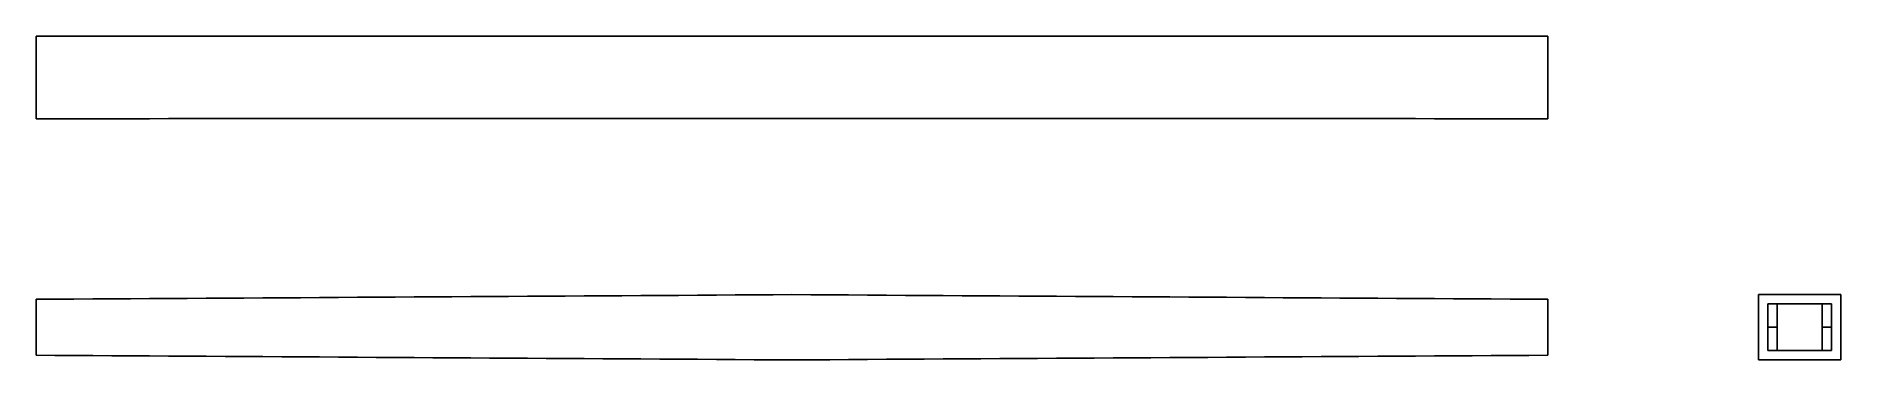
# Model space of a CAD drawing. Header units: inches. Extents: x 0 to 10.7, y -0.2 to 1.7.
import ezdxf

# ---------------------------------------------------------------- set-up
doc = ezdxf.new("R2010")
doc.units = ezdxf.units.IN

msp = doc.modelspace()

# ---------------------------------------------------------------- linework, layer by layer
at = {"layer": 'FRONT'}
for p, q in [((0, 0.166457), (0.1125, 0.167151)), ((0, 0.166457), (0, -0.166457)), ((0.1125, 0.167151), (0.225, 0.167845)), ((0.225, 0.167845), (0.3375, 0.168539)), ((0.3375, 0.168539), (0.45, 0.169233)), ((0.45, 0.169233), (0.5, 0.169542)), ((0.5, 0.169542), (0.5625, 0.169928)), ((0.5625, 0.169928), (0.675, 0.170622)), ((0.675, 0.170622), (0.7875, 0.171316)), ((0.7875, 0.171316), (0.9, 0.17201)), ((0.9, 0.17201), (1.0125, 0.172704)), ((1.0125, 0.172704), (1.125, 0.173398)), ((1.125, 0.173398), (1.2375, 0.174092)), ((1.2375, 0.174092), (1.35, 0.174786)), ((1.35, 0.174786), (1.4625, 0.17548)), ((1.4625, 0.17548), (1.575, 0.176174)), ((1.575, 0.176174), (1.6875, 0.176868)), ((1.6875, 0.176868), (1.8, 0.177562)), ((1.8, 0.177562), (1.9125, 0.178257)), ((1.9125, 0.178257), (2.025, 0.178951)), ((2.025, 0.178951), (2.1375, 0.179645)), ((2.1375, 0.179645), (2.25, 0.180339)), ((2.25, 0.180339), (2.3625, 0.181033)), ((2.3625, 0.181033), (2.475, 0.181727)), ((2.475, 0.181727), (2.5875, 0.182421)), ((2.5875, 0.182421), (2.7, 0.183115)), ((2.7, 0.183115), (2.8125, 0.183809)), ((2.8125, 0.183809), (2.925, 0.184503)), ((2.925, 0.184503), (3.0375, 0.185197)), ((3.0375, 0.185197), (3.15, 0.185892)), ((3.15, 0.185892), (3.2625, 0.186586)), ((3.2625, 0.186586), (3.375, 0.18728)), ((3.375, 0.18728), (3.4875, 0.187974)), ((3.4875, 0.187974), (3.6, 0.188668)), ((3.6, 0.188668), (3.7125, 0.189362)), ((3.7125, 0.189362), (3.825, 0.190056)), ((3.825, 0.190056), (3.9375, 0.19075)), ((3.9375, 0.19075), (4.05, 0.191444)), ((4.05, 0.191444), (4.1625, 0.192138)), ((4.1625, 0.192138), (4.275, 0.192832)), ((4.275, 0.192832), (4.3875, 0.193526)), ((4.3875, 0.193526), (4.5, 0.194221)), ((4.5, 0.194221), (4.6125, 0.193526)), ((4.6125, 0.193526), (4.725, 0.192832)), ((4.725, 0.192832), (4.8375, 0.192138)), ((4.8375, 0.192138), (4.95, 0.191444)), ((4.95, 0.191444), (5.0625, 0.19075)), ((5.0625, 0.19075), (5.175, 0.190056)), ((5.175, 0.190056), (5.2875, 0.189362)), ((5.2875, 0.189362), (5.4, 0.188668)), ((5.4, 0.188668), (5.5125, 0.187974)), ((5.5125, 0.187974), (5.625, 0.18728)), ((5.625, 0.18728), (5.7375, 0.186586)), ((5.7375, 0.186586), (5.85, 0.185892)), ((5.85, 0.185892), (5.9625, 0.185197)), ((5.9625, 0.185197), (6.075, 0.184503)), ((6.075, 0.184503), (6.1875, 0.183809)), ((6.1875, 0.183809), (6.3, 0.183115)), ((6.3, 0.183115), (6.4125, 0.182421)), ((6.4125, 0.182421), (6.525, 0.181727)), ((6.525, 0.181727), (6.6375, 0.181033)), ((6.6375, 0.181033), (6.75, 0.180339)), ((6.75, 0.180339), (6.8625, 0.179645)), ((6.8625, 0.179645), (6.975, 0.178951)), ((6.975, 0.178951), (7.0875, 0.178257)), ((7.0875, 0.178257), (7.2, 0.177562)), ((7.2, 0.177562), (7.3125, 0.176868)), ((7.3125, 0.176868), (7.425, 0.176174)), ((7.425, 0.176174), (7.5375, 0.17548)), ((7.5375, 0.17548), (7.65, 0.174786)), ((7.65, 0.174786), (7.7625, 0.174092)), ((7.7625, 0.174092), (7.875, 0.173398)), ((7.875, 0.173398), (7.9875, 0.172704)), ((7.9875, 0.172704), (8.1, 0.17201)), ((8.1, 0.17201), (8.2125, 0.171316)), ((8.2125, 0.171316), (8.325, 0.170622)), ((8.325, 0.170622), (8.4375, 0.169928)), ((8.4375, 0.169928), (8.5, 0.169542)), ((8.5, 0.169542), (8.55, 0.169233)), ((8.55, 0.169233), (8.6625, 0.168539)), ((8.6625, 0.168539), (8.775, 0.167845)), ((8.775, 0.167845), (8.8875, 0.167151)), ((8.8875, 0.167151), (9, 0.166457)), ((9, 0.166457), (9, -0.166457)), ((0, -0.166457), (0.1125, -0.167151)), ((0.1125, -0.167151), (0.225, -0.167845)), ((0.225, -0.167845), (0.3375, -0.168539)), ((0.3375, -0.168539), (0.45, -0.169233)), ((0.45, -0.169233), (0.5, -0.169542)), ((0.5, -0.169542), (0.5625, -0.169928)), ((0.5625, -0.169928), (0.675, -0.170622)), ((0.675, -0.170622), (0.7875, -0.171316)), ((0.7875, -0.171316), (0.9, -0.17201)), ((0.9, -0.17201), (1.0125, -0.172704)), ((1.0125, -0.172704), (1.125, -0.173398)), ((1.125, -0.173398), (1.2375, -0.174092)), ((1.2375, -0.174092), (1.35, -0.174786)), ((1.35, -0.174786), (1.4625, -0.17548)), ((1.4625, -0.17548), (1.575, -0.176174)), ((1.575, -0.176174), (1.6875, -0.176868)), ((1.6875, -0.176868), (1.8, -0.177562)), ((1.8, -0.177562), (1.9125, -0.178257)), ((1.9125, -0.178257), (2.025, -0.178951)), ((2.025, -0.178951), (2.1375, -0.179645)), ((2.1375, -0.179645), (2.25, -0.180339)), ((2.25, -0.180339), (2.3625, -0.181033)), ((2.3625, -0.181033), (2.475, -0.181727)), ((2.475, -0.181727), (2.5875, -0.182421)), ((2.5875, -0.182421), (2.7, -0.183115)), ((2.7, -0.183115), (2.8125, -0.183809)), ((2.8125, -0.183809), (2.925, -0.184503)), ((2.925, -0.184503), (3.0375, -0.185197)), ((3.0375, -0.185197), (3.15, -0.185892)), ((3.15, -0.185892), (3.2625, -0.186586)), ((3.2625, -0.186586), (3.375, -0.18728)), ((3.375, -0.18728), (3.4875, -0.187974)), ((3.4875, -0.187974), (3.6, -0.188668)), ((3.6, -0.188668), (3.7125, -0.189362)), ((3.7125, -0.189362), (3.825, -0.190056)), ((3.825, -0.190056), (3.9375, -0.19075)), ((3.9375, -0.19075), (4.05, -0.191444)), ((4.05, -0.191444), (4.1625, -0.192138)), ((4.1625, -0.192138), (4.275, -0.192832)), ((4.275, -0.192832), (4.3875, -0.193526)), ((4.3875, -0.193526), (4.5, -0.194221)), ((4.5, -0.194221), (4.6125, -0.193526)), ((4.6125, -0.193526), (4.725, -0.192832)), ((4.725, -0.192832), (4.8375, -0.192138)), ((4.8375, -0.192138), (4.95, -0.191444)), ((4.95, -0.191444), (5.0625, -0.19075)), ((5.0625, -0.19075), (5.175, -0.190056)), ((5.175, -0.190056), (5.2875, -0.189362)), ((5.2875, -0.189362), (5.4, -0.188668)), ((5.4, -0.188668), (5.5125, -0.187974)), ((5.5125, -0.187974), (5.625, -0.18728)), ((5.625, -0.18728), (5.7375, -0.186586)), ((5.7375, -0.186586), (5.85, -0.185892)), ((5.85, -0.185892), (5.9625, -0.185197)), ((5.9625, -0.185197), (6.075, -0.184503)), ((6.075, -0.184503), (6.1875, -0.183809)), ((6.1875, -0.183809), (6.3, -0.183115)), ((6.3, -0.183115), (6.4125, -0.182421)), ((6.4125, -0.182421), (6.525, -0.181727)), ((6.525, -0.181727), (6.6375, -0.181033)), ((6.6375, -0.181033), (6.75, -0.180339)), ((6.75, -0.180339), (6.8625, -0.179645)), ((6.8625, -0.179645), (6.975, -0.178951)), ((6.975, -0.178951), (7.0875, -0.178257)), ((7.0875, -0.178257), (7.2, -0.177562)), ((7.2, -0.177562), (7.3125, -0.176868)), ((7.3125, -0.176868), (7.425, -0.176174)), ((7.425, -0.176174), (7.5375, -0.17548)), ((7.5375, -0.17548), (7.65, -0.174786)), ((7.65, -0.174786), (7.7625, -0.174092)), ((7.7625, -0.174092), (7.875, -0.173398)), ((7.875, -0.173398), (7.9875, -0.172704)), ((7.9875, -0.172704), (8.1, -0.17201)), ((8.1, -0.17201), (8.2125, -0.171316)), ((8.2125, -0.171316), (8.325, -0.170622)), ((8.325, -0.170622), (8.4375, -0.169928)), ((8.4375, -0.169928), (8.5, -0.169542)), ((8.5, -0.169542), (8.55, -0.169233)), ((8.55, -0.169233), (8.6625, -0.168539)), ((8.6625, -0.168539), (8.775, -0.167845)), ((8.775, -0.167845), (8.8875, -0.167151)), ((8.8875, -0.167151), (9, -0.166457))]:
    msp.add_line(p, q, dxfattribs=at)
at = {"layer": 'SECTION'}
for p, q in [((10.744868, 0.194221), (10.255132, 0.194221)), ((10.255132, 0.194221), (10.255132, -0.194221)), ((10.689358, 0.138711), (10.310642, 0.138711)), ((10.310642, 0.138711), (10.310642, -0.138711)), ((10.366152, 0.138711), (10.310642, 0.138711)), ((10.310642, 0.138711), (10.310642, 0)), ((10.366152, 0), (10.366152, 0.138711)), ((10.689358, 0.138711), (10.633848, 0.138711)), ((10.633848, 0.138711), (10.633848, 0)), ((10.689358, -0.138711), (10.689358, 0.138711)), ((10.689358, 0), (10.689358, 0.138711)), ((10.744868, -0.194221), (10.744868, 0.194221)), ((10.310642, 0), (10.366152, 0)), ((10.366152, 0), (10.310642, 0)), ((10.310642, 0), (10.310642, -0.138711)), ((10.366152, -0.138711), (10.366152, 0)), ((10.633848, 0), (10.689358, 0)), ((10.689358, 0), (10.633848, 0)), ((10.633848, 0), (10.633848, -0.138711)), ((10.689358, -0.138711), (10.689358, 0)), ((10.255132, -0.194221), (10.744868, -0.194221)), ((10.310642, -0.138711), (10.689358, -0.138711)), ((10.310642, -0.138711), (10.366152, -0.138711)), ((10.633848, -0.138711), (10.689358, -0.138711))]:
    msp.add_line(p, q, dxfattribs=at)
at = {"layer": 'TOP'}
for p, q in [((0, 1.73336), (0.1125, 1.733336)), ((0, 1.73336), (0, 1.24168)), ((0.1125, 1.733336), (0.225, 1.733312)), ((0.225, 1.733312), (0.3375, 1.733287)), ((0.3375, 1.733287), (0.45, 1.733263)), ((0.45, 1.733263), (0.5, 1.733252)), ((0.5, 1.733252), (0.5625, 1.733239)), ((0.5625, 1.733239), (0.675, 1.733214)), ((0.675, 1.733214), (0.7875, 1.73319)), ((0.7875, 1.73319), (0.9, 1.733166)), ((0.9, 1.733166), (1.0125, 1.733141)), ((1.0125, 1.733141), (1.125, 1.733117)), ((1.125, 1.733117), (1.2375, 1.733093)), ((1.2375, 1.733093), (1.35, 1.733069)), ((1.35, 1.733069), (1.4625, 1.733044)), ((1.4625, 1.733044), (1.575, 1.73302)), ((1.575, 1.73302), (1.6875, 1.732996)), ((1.6875, 1.732996), (1.8, 1.732971)), ((1.8, 1.732971), (1.9125, 1.732947)), ((1.9125, 1.732947), (2.025, 1.732923)), ((2.025, 1.732923), (2.1375, 1.732898)), ((2.1375, 1.732898), (2.25, 1.732874)), ((2.25, 1.732874), (2.3625, 1.73285)), ((2.3625, 1.73285), (2.475, 1.732826)), ((2.475, 1.732826), (2.5875, 1.732801)), ((2.5875, 1.732801), (2.7, 1.732777)), ((2.7, 1.732777), (2.8125, 1.732753)), ((2.8125, 1.732753), (2.925, 1.732728)), ((2.925, 1.732728), (3.0375, 1.732704)), ((3.0375, 1.732704), (3.15, 1.73268)), ((3.15, 1.73268), (3.2625, 1.732655)), ((3.2625, 1.732655), (3.375, 1.732631)), ((3.375, 1.732631), (3.4875, 1.732607)), ((3.4875, 1.732607), (3.6, 1.732582)), ((3.6, 1.732582), (3.7125, 1.732558)), ((3.7125, 1.732558), (3.825, 1.732534)), ((3.825, 1.732534), (3.9375, 1.73251)), ((3.9375, 1.73251), (4.05, 1.732485)), ((4.05, 1.732485), (4.1625, 1.732461)), ((4.1625, 1.732461), (4.275, 1.732437)), ((4.275, 1.732437), (4.3875, 1.732412)), ((4.3875, 1.732412), (4.5, 1.732388)), ((4.5, 1.732388), (4.6125, 1.732412)), ((4.6125, 1.732412), (4.725, 1.732437)), ((4.725, 1.732437), (4.8375, 1.732461)), ((4.8375, 1.732461), (4.95, 1.732485)), ((4.95, 1.732485), (5.0625, 1.73251)), ((5.0625, 1.73251), (5.175, 1.732534)), ((5.175, 1.732534), (5.2875, 1.732558)), ((5.2875, 1.732558), (5.4, 1.732582)), ((5.4, 1.732582), (5.5125, 1.732607)), ((5.5125, 1.732607), (5.625, 1.732631)), ((5.625, 1.732631), (5.7375, 1.732655)), ((5.7375, 1.732655), (5.85, 1.73268)), ((5.85, 1.73268), (5.9625, 1.732704)), ((5.9625, 1.732704), (6.075, 1.732728)), ((6.075, 1.732728), (6.1875, 1.732753)), ((6.1875, 1.732753), (6.3, 1.732777)), ((6.3, 1.732777), (6.4125, 1.732801)), ((6.4125, 1.732801), (6.525, 1.732826)), ((6.525, 1.732826), (6.6375, 1.73285)), ((6.6375, 1.73285), (6.75, 1.732874)), ((6.75, 1.732874), (6.8625, 1.732898)), ((6.8625, 1.732898), (6.975, 1.732923)), ((6.975, 1.732923), (7.0875, 1.732947)), ((7.0875, 1.732947), (7.2, 1.732971)), ((7.2, 1.732971), (7.3125, 1.732996)), ((7.3125, 1.732996), (7.425, 1.73302)), ((7.425, 1.73302), (7.5375, 1.733044)), ((7.5375, 1.733044), (7.65, 1.733069)), ((7.65, 1.733069), (7.7625, 1.733093)), ((7.7625, 1.733093), (7.875, 1.733117)), ((7.875, 1.733117), (7.9875, 1.733141)), ((7.9875, 1.733141), (8.1, 1.733166)), ((8.1, 1.733166), (8.2125, 1.73319)), ((8.2125, 1.73319), (8.325, 1.733214)), ((8.325, 1.733214), (8.4375, 1.733239)), ((8.4375, 1.733239), (8.5, 1.733252)), ((8.5, 1.733252), (8.55, 1.733263)), ((8.55, 1.733263), (8.6625, 1.733287)), ((8.6625, 1.733287), (8.775, 1.733312)), ((8.775, 1.733312), (8.8875, 1.733336)), ((8.8875, 1.733336), (9, 1.73336)), ((9, 1.73336), (9, 1.24168)), ((0, 1.24168), (0.1125, 1.241704)), ((0.1125, 1.241704), (0.225, 1.241729)), ((0.225, 1.241729), (0.3375, 1.241753)), ((0.3375, 1.241753), (0.45, 1.241777)), ((0.45, 1.241777), (0.5, 1.241788)), ((0.5, 1.241788), (0.5625, 1.241802)), ((0.5625, 1.241802), (0.675, 1.241826)), ((0.675, 1.241826), (0.7875, 1.24185)), ((0.7875, 1.24185), (0.9, 1.241875)), ((0.9, 1.241875), (1.0125, 1.241899)), ((1.0125, 1.241899), (1.125, 1.241923)), ((1.125, 1.241923), (1.2375, 1.241947)), ((1.2375, 1.241947), (1.35, 1.241972)), ((1.35, 1.241972), (1.4625, 1.241996)), ((1.4625, 1.241996), (1.575, 1.24202)), ((1.575, 1.24202), (1.6875, 1.242045)), ((1.6875, 1.242045), (1.8, 1.242069)), ((1.8, 1.242069), (1.9125, 1.242093)), ((1.9125, 1.242093), (2.025, 1.242118)), ((2.025, 1.242118), (2.1375, 1.242142)), ((2.1375, 1.242142), (2.25, 1.242166)), ((2.25, 1.242166), (2.3625, 1.24219)), ((2.3625, 1.24219), (2.475, 1.242215)), ((2.475, 1.242215), (2.5875, 1.242239)), ((2.5875, 1.242239), (2.7, 1.242263)), ((2.7, 1.242263), (2.8125, 1.242288)), ((2.8125, 1.242288), (2.925, 1.242312)), ((2.925, 1.242312), (3.0375, 1.242336)), ((3.0375, 1.242336), (3.15, 1.242361)), ((3.15, 1.242361), (3.2625, 1.242385)), ((3.2625, 1.242385), (3.375, 1.242409)), ((3.375, 1.242409), (3.4875, 1.242434)), ((3.4875, 1.242434), (3.6, 1.242458)), ((3.6, 1.242458), (3.7125, 1.242482)), ((3.7125, 1.242482), (3.825, 1.242506)), ((3.825, 1.242506), (3.9375, 1.242531)), ((3.9375, 1.242531), (4.05, 1.242555)), ((4.05, 1.242555), (4.1625, 1.242579)), ((4.1625, 1.242579), (4.275, 1.242604)), ((4.275, 1.242604), (4.3875, 1.242628)), ((4.3875, 1.242628), (4.5, 1.242652)), ((4.5, 1.242652), (4.6125, 1.242628)), ((4.6125, 1.242628), (4.725, 1.242604)), ((4.725, 1.242604), (4.8375, 1.242579)), ((4.8375, 1.242579), (4.95, 1.242555)), ((4.95, 1.242555), (5.0625, 1.242531)), ((5.0625, 1.242531), (5.175, 1.242506)), ((5.175, 1.242506), (5.2875, 1.242482)), ((5.2875, 1.242482), (5.4, 1.242458)), ((5.4, 1.242458), (5.5125, 1.242434)), ((5.5125, 1.242434), (5.625, 1.242409)), ((5.625, 1.242409), (5.7375, 1.242385)), ((5.7375, 1.242385), (5.85, 1.242361)), ((5.85, 1.242361), (5.9625, 1.242336)), ((5.9625, 1.242336), (6.075, 1.242312)), ((6.075, 1.242312), (6.1875, 1.242288)), ((6.1875, 1.242288), (6.3, 1.242263)), ((6.3, 1.242263), (6.4125, 1.242239)), ((6.4125, 1.242239), (6.525, 1.242215)), ((6.525, 1.242215), (6.6375, 1.24219)), ((6.6375, 1.24219), (6.75, 1.242166)), ((6.75, 1.242166), (6.8625, 1.242142)), ((6.8625, 1.242142), (6.975, 1.242118)), ((6.975, 1.242118), (7.0875, 1.242093)), ((7.0875, 1.242093), (7.2, 1.242069)), ((7.2, 1.242069), (7.3125, 1.242045)), ((7.3125, 1.242045), (7.425, 1.24202)), ((7.425, 1.24202), (7.5375, 1.241996)), ((7.5375, 1.241996), (7.65, 1.241972)), ((7.65, 1.241972), (7.7625, 1.241947)), ((7.7625, 1.241947), (7.875, 1.241923)), ((7.875, 1.241923), (7.9875, 1.241899)), ((7.9875, 1.241899), (8.1, 1.241875)), ((8.1, 1.241875), (8.2125, 1.24185)), ((8.2125, 1.24185), (8.325, 1.241826)), ((8.325, 1.241826), (8.4375, 1.241802)), ((8.4375, 1.241802), (8.5, 1.241788)), ((8.5, 1.241788), (8.55, 1.241777)), ((8.55, 1.241777), (8.6625, 1.241753)), ((8.6625, 1.241753), (8.775, 1.241729)), ((8.775, 1.241729), (8.8875, 1.241704)), ((8.8875, 1.241704), (9, 1.24168))]:
    msp.add_line(p, q, dxfattribs=at)

doc.saveas('drawing.dxf')
